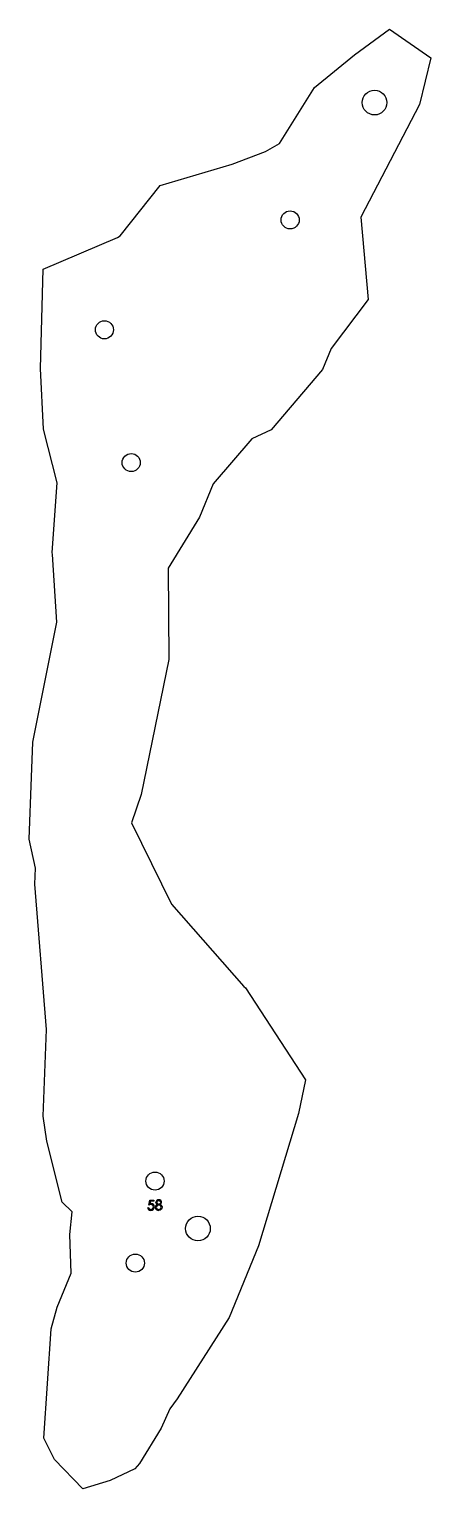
# Model space of a CAD drawing. Header units: millimetres. Extents: x 57 to 257, y 147 to 872.
import ezdxf

# ---------------------------------------------------------------- set-up
doc = ezdxf.new("R2010")
doc.units = ezdxf.units.MM
doc.linetypes.add('SLD-Durchgehend', pattern=[0])

msp = doc.modelspace()

# ---------------------------------------------------------------- linework, layer by layer
at = {"color": 7, "linetype": 'SLD-Durchgehend', "lineweight": 25}
for p, q in [((218.75, 858.99), (236.04, 871.72)), ((236.04, 871.72), (256.55, 857.51)), ((198.81, 842.79), (218.75, 858.99)), ((256.55, 857.51), (250.94, 834.3)), ((181.42, 814.98), (198.81, 842.79)), ((250.94, 834.3), (221.77, 778.3)), ((174.56, 810.9), (181.42, 814.98)), ((122.18, 794.08), (158.04, 804.65)), ((158.04, 804.65), (174.56, 810.9)), ((102.33, 769.05), (122.18, 794.08)), ((221.77, 778.3), (225.43, 737.44)), ((101.08, 768.3), (102.33, 769.05)), ((64.15, 752.58), (101.08, 768.3)), ((62.78, 703.23), (64.15, 752.58)), ((225.43, 737.44), (207.07, 713.18)), ((207.07, 713.18), (202.77, 702.76)), ((64.39, 673.15), (62.78, 703.23)), ((202.77, 702.76), (177.34, 672.79)), ((71.11, 646.49), (64.39, 673.15)), ((167.82, 668.33), (148.47, 645.88)), ((177.34, 672.79), (167.82, 668.33)), ((68.66, 611.81), (71.11, 646.49)), ((148.47, 645.88), (141.8, 629.47)), ((141.8, 629.47), (126.29, 604.15)), ((68.77, 610.92), (68.66, 611.81)), ((70.91, 577.3), (68.77, 610.92)), ((126.29, 604.15), (126.56, 558.76)), ((59.08, 517.74), (70.91, 577.3)), ((126.56, 558.76), (112.77, 491.69)), ((58.47, 500.34), (59.08, 517.74)), ((57.26, 469.52), (58.47, 500.34)), ((112.77, 491.69), (108, 477.64)), ((108, 477.64), (127.95, 437.25)), ((60.44, 455.12), (57.26, 469.52)), ((60, 447.08), (60.44, 455.12)), ((65.78, 374.93), (60, 447.08)), ((127.95, 437.25), (163.73, 396.33)), ((163.73, 396.33), (164.64, 395.68)), ((164.64, 395.68), (194.34, 350)), ((64.15, 331.93), (65.78, 374.93)), ((194.34, 350), (190.83, 333.25)), ((66.02, 319.52), (64.15, 331.93)), ((190.83, 333.25), (171, 267.61)), ((73.67, 289.31), (66.02, 319.52)), ((78.59, 284.49), (73.67, 289.31)), ((77.5, 273.2), (78.59, 284.49)), ((78.08, 254), (77.5, 273.2)), ((171, 267.61), (156.41, 231.99)), ((71.14, 237.14), (78.08, 254)), ((68.11, 226.34), (71.14, 237.14)), ((156.41, 231.99), (130.61, 191.59)), ((64.52, 172.11), (68.11, 226.34)), ((130.61, 191.59), (127.04, 186.58)), ((127.04, 186.58), (122.69, 177.05)), ((122.69, 177.05), (112.05, 159.44)), ((69.87, 161.51), (64.52, 172.11)), ((83.83, 146.9), (69.87, 161.51)), ((109.67, 156.83), (97.47, 151.02)), ((112.05, 159.44), (109.67, 156.83)), ((97.47, 151.02), (83.83, 146.9))]:
    msp.add_line(p, q, dxfattribs=at)
at = {"color": 2, "linetype": 'SLD-Durchgehend', "lineweight": 25, "true_color": 0xffff00}
for p, q in [((116.56, 287.78), (117.07, 290.28)), ((117.07, 290.28), (119.12, 290.28)), ((119.12, 290.28), (119.12, 289.77)), ((116.05, 286.57), (116.5, 286.57)), ((117.42, 289.77), (117.15, 288.46)), ((119.12, 289.77), (117.42, 289.77))]:
    msp.add_line(p, q, dxfattribs=at)
at = {"color": 2, "linetype": 'SLD-Durchgehend', "lineweight": 25, "true_color": 0xffff00, "flags": 128}
for points in [[(117.66, 288.04), (117.03, 287.94), (116.56, 287.78)], [(117.15, 288.46), (117.48, 288.53), (117.74, 288.55)], [(120.82, 288.07), (120.25, 288.56), (120.13, 288.83), (120.09, 289.13)], [(120.28, 286.68), (120.41, 286.2), (120.77, 285.85), (121.53, 285.67)], [(122.85, 285.7), (122.17, 285.25), (121.52, 285.15)], [(122.52, 289.13), (122.4, 289.5), (122.12, 289.76), (121.53, 289.9)], [(122.26, 288.07), (123.01, 287.46), (123.17, 287.12), (123.23, 286.74)], [(123.23, 286.74), (123.11, 286.12), (122.85, 285.7)]]:
    msp.add_lwpolyline(points, dxfattribs=at)
at = {"color": 7, "linetype": 'SLD-Durchgehend', "lineweight": 25}
for centre, radius in [((228.63, 835.26), 6.12), ((186.75, 777.02), 4.5), ((94.59, 722.44), 4.5), ((107.88, 656.51), 4.5), ((119.69, 299.69), 4.5), ((141, 276.14), 6.12), ((109.92, 258.98), 4.5)]:
    msp.add_circle(centre, radius, dxfattribs=at)
at = {"color": 2, "linetype": 'SLD-Durchgehend', "lineweight": 25, "true_color": 0xffff00}
for centre, radius, start, end in [((121.48, 289.01), 1.4, 87.1628, 175.24785), ((121.61, 289.05), 1.36, 2.66573, 92.48572), ((117.57, 286.69), 1.53, 184.56021, 269.93357), ((117.57, 286.75), 1.09, 190.0307, 271.69152), ((117.62, 286.85), 1.7, 268.36396, 2.22536), ((117.62, 286.92), 1.25, 269.11729, 0.83747), ((117.76, 286.94), 1.11, 359.91143, 95.15393), ((117.77, 287), 1.55, 356.95166, 90.83118), ((121.33, 286.66), 1.5, 109.96508, 178.52493), ((121.4, 286.72), 1.57, 180.74215, 274.50482), ((121.46, 286.6), 1.19, 85.61463, 175.85388), ((121.42, 289.02), 0.889, 82.93961, 173.24181), ((121.49, 289.26), 0.968, 188.41542, 273.05531), ((121.64, 286.8), 1.14, 264.08061, 356.56859), ((121.6, 289.22), 0.925, 266.50005, 354.52827), ((121.62, 286.62), 1.17, 5.55618, 93.00206), ((121.82, 289.13), 1.15, 292.51249, 359.12519)]:
    msp.add_arc(centre, radius, start, end, dxfattribs=at)

doc.saveas('drawing.dxf')
